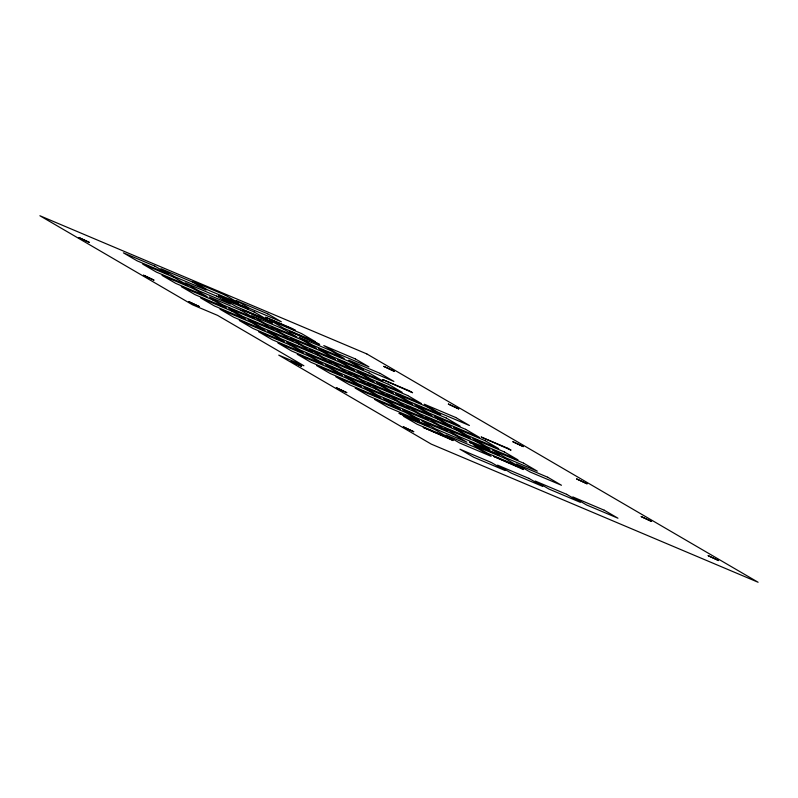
<?xml version="1.0" encoding="UTF-8"?>
<svg xmlns="http://www.w3.org/2000/svg" width="798" height="798" viewBox="0 0 798 798"><rect width="100%" height="100%" fill="white"/><g stroke="black" fill="none" stroke-linecap="round" stroke-linejoin="round"><path stroke-width="1.2" d="M78.982 237.575L89.316 242.412L78.982 237.575M143.53 275.24L153.874 280.078L143.53 275.24M188.727 301.604L199.061 306.452L188.727 301.604M383.818 366.412L394.162 371.25L383.818 366.412M291.2 361.404L301.544 366.252L291.2 361.404M336.387 387.778L346.731 392.616L336.387 387.778M448.376 404.077L458.71 408.915L448.376 404.077M403.369 426.86L413.703 431.698L403.369 426.86M512.934 441.753L523.269 446.591L512.934 441.753M576.675 478.95L587.019 483.788L576.675 478.95M641.233 516.615L651.567 521.453L641.233 516.615M708.205 555.697L718.549 560.535L708.205 555.697M366.741 353.883L39.9 215.749L192.408 304.736L217.555 315.37L303.888 365.743L278.751 355.12L431.259 444.117L758.1 582.251L366.741 353.883M225.206 295.09L193.774 281.804L207.49 289.814L238.921 303.09L225.206 295.09M154.822 266.123L123.391 252.836L137.116 260.846L168.538 274.123L154.822 266.123M192.438 282.023L161.006 268.736L174.722 276.746L206.153 290.023L192.438 282.023M267.629 313.794L236.198 300.517L249.914 308.517L281.345 321.803L267.629 313.794M244.986 307.011L218.273 295.719L248.218 308.896L244.986 307.011M174.134 277.395L142.712 264.108L156.428 272.118L187.859 285.395L174.134 277.395M216.587 296.118L185.166 282.831L198.882 290.841L230.303 304.118L216.587 296.118M254.203 312.008L222.772 298.731L236.497 306.731L267.919 320.018L254.203 312.008M292.228 328.527L265.515 317.235L295.459 330.412L292.228 328.527M301.445 333.524L270.013 320.247L283.739 328.247L315.16 341.534L301.445 333.524M193.455 288.667L162.024 275.38L175.74 283.39L207.171 296.666L193.455 288.667M269.195 321.135L242.482 309.853L272.417 323.02L269.195 321.135M240.747 310.213L209.315 296.926L223.041 304.936L254.462 318.212L240.747 310.213M355.23 358.861L323.798 345.584L337.524 353.584L368.945 366.871L355.23 358.861M316.437 342.651L289.724 331.37L319.669 344.536L316.437 342.651M283.2 328.936L251.769 315.649L265.495 323.659L296.916 336.936L283.2 328.936M212.767 299.938L181.336 286.652L195.061 294.661L226.482 307.938L212.767 299.938M330.442 350.452L299.021 337.165L312.736 345.175L344.157 358.452L330.442 350.452M260.058 321.484L228.637 308.198L242.353 316.208L273.774 329.484L260.058 321.484M302.512 340.207L271.091 326.921L284.806 334.921L316.227 348.207L302.512 340.207M380.177 373.414L348.746 360.137L362.462 368.137L393.893 381.424L380.177 373.414M232.078 311.2L200.657 297.923L214.373 305.923L245.794 319.21L232.078 311.2M349.753 361.723L318.332 348.437L332.048 356.437L363.479 369.723L349.753 361.723M279.38 332.756L247.949 319.469L261.664 327.469L293.095 340.756L279.38 332.756M321.833 351.469L290.402 338.192L304.118 346.192L335.549 359.479L321.833 351.469M251.4 322.472L219.969 309.195L233.684 317.195L265.116 330.482L251.4 322.472M369.075 372.985L337.644 359.708L351.359 367.708L382.791 380.995L369.075 372.985M298.691 344.018L267.26 330.741L280.976 338.741L312.407 352.028L298.691 344.018M409.364 390.83L382.651 379.539L412.586 392.716L409.364 390.83M341.145 362.741L309.714 349.464L323.429 357.464L354.861 370.751L341.145 362.741M270.712 333.744L239.28 320.467L252.996 328.467L284.427 341.753L270.712 333.744M388.387 384.257L356.955 370.98L370.681 378.98L402.102 392.267L388.387 384.257M318.003 355.29L286.582 342.013L300.297 350.013L331.719 363.299L318.003 355.29M360.457 374.013L329.035 360.736L342.751 368.736L374.172 382.023L360.457 374.013M290.023 345.015L258.602 331.739L272.317 339.739L303.739 353.025L290.023 345.015M407.698 395.529L376.277 382.252L389.993 390.252L421.424 403.539L407.698 395.529M337.315 366.561L305.893 353.285L319.609 361.285L351.04 374.571L337.315 366.561M379.768 385.284L348.347 371.998L362.063 380.008L393.494 393.294L379.768 385.284M455.698 417.484L424.267 404.207L437.992 412.207L469.414 425.494L455.698 417.484M309.335 356.287L277.913 343L291.629 351.01L323.06 364.287L309.335 356.287M427.02 406.8L395.589 393.524L409.304 401.524L440.735 414.81L427.02 406.8M356.636 377.833L325.205 364.546L338.921 372.556L370.352 385.843L356.636 377.833M399.09 396.556L367.659 383.269L381.374 391.279L412.805 404.556L399.09 396.556M328.656 367.559L297.225 354.272L310.941 362.282L342.372 375.559L328.656 367.559M446.331 418.072L414.9 404.786L428.626 412.795L460.047 426.072L446.331 418.072M375.948 389.105L344.517 375.818L358.242 383.828L389.663 397.105L375.948 389.105M418.401 407.828L386.97 394.541L400.696 402.551L432.117 415.828L418.401 407.828M347.968 378.831L316.537 365.544L330.262 373.554L361.684 386.831L347.968 378.831M465.643 429.344L434.222 416.057L447.937 424.067L479.359 437.344L465.643 429.344M395.259 400.377L363.838 387.09L377.554 395.1L408.985 408.377L395.259 400.377M507.807 448.276L481.094 436.985L511.039 450.162L507.807 448.276M437.713 419.1L406.292 405.813L420.007 413.823L451.439 427.1L437.713 419.1M367.279 390.102L335.858 376.816L349.574 384.826L381.005 398.102L367.279 390.102M484.965 440.616L453.533 427.329L467.249 435.339L498.68 448.616L484.965 440.616M414.581 411.648L383.15 398.362L396.865 406.372L428.297 419.648L414.581 411.648M457.035 430.371L425.603 417.085L439.319 425.085L470.75 438.371L457.035 430.371M386.601 401.364L355.17 388.087L368.885 396.087L400.317 409.374L386.601 401.364M504.276 451.887L472.845 438.601L486.561 446.601L517.992 459.887L504.276 451.887M433.893 422.92L402.461 409.633L416.187 417.633L447.608 430.92L433.893 422.92M476.346 441.633L444.915 428.356L458.641 436.356L490.062 449.643L476.346 441.633M405.913 412.636L374.481 399.359L388.207 407.359L419.628 420.646L405.913 412.636M523.588 463.149L492.166 449.873L505.882 457.872L537.303 471.159L523.588 463.149M453.204 434.182L421.783 420.905L435.499 428.905L466.92 442.192L453.204 434.182M496.077 453.533L469.364 442.242L499.299 455.409L496.077 453.533M425.693 424.566L398.98 413.274L428.925 426.441L425.693 424.566M505.294 458.531L473.862 445.244L487.578 453.254L519.009 466.531L505.294 458.531M434.91 429.563L403.479 416.277L417.204 424.287L448.626 437.563L434.91 429.563M547.747 477.254L516.316 463.967L530.032 471.967L561.463 485.254L547.747 477.254M477.364 448.286L445.932 435L459.658 443L491.079 456.286L477.364 448.286M520.286 467.658L493.573 456.366L523.508 469.543L520.286 467.658M449.902 438.691L423.189 427.399L453.134 440.576L449.902 438.691M491.398 462.521L459.967 449.234L473.683 457.244L505.114 470.521L491.398 462.521M529.004 478.421L497.583 465.134L511.299 473.134L542.72 486.421L529.004 478.421M566.62 494.311L535.189 481.034L548.904 489.034L580.336 502.321L566.62 494.311M604.226 510.211L572.804 496.925L586.52 504.935L617.951 518.211L604.226 510.211"/></g></svg>
